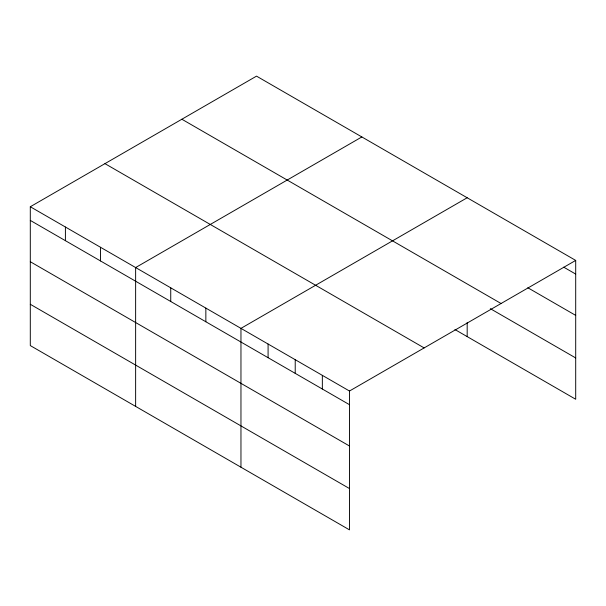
<?xml version="1.0" encoding="UTF-8"?>
<svg xmlns="http://www.w3.org/2000/svg" width="606" height="606" viewBox="0 0 606 606"><rect width="100%" height="100%" fill="white"/><g stroke="black" fill="none" stroke-linecap="round" stroke-linejoin="round"><path stroke-width="0.91" d="M349.48 446.001L349.48 391.022L30.3 206.744L30.3 345.587L349.48 529.864L349.48 446.001L30.3 261.724M454.932 329.535L575.7 399.256L575.7 260.413L256.52 76.136L30.3 206.744M361.85 136.948L135.63 267.557L135.63 406.399M467.181 197.753L240.961 328.361L240.961 467.211M349.48 391.022L575.7 260.413M563.731 267.17L575.7 274.079M527.826 287.752L575.7 315.393M181.868 119.238L501.048 303.508M490.322 308.659L575.7 357.949M104.952 163.643L424.132 347.92M30.3 220.41L349.48 404.687M30.3 304.28L349.48 488.557M467.181 322.521L467.181 336.603M322.347 375.356L322.347 389.029M295.22 359.691L295.22 373.364M268.087 344.026L268.087 357.699M205.851 308.098L205.851 321.763M170.74 287.827L170.74 301.493M100.52 247.286L100.52 260.951M65.41 227.015L65.41 240.68"/></g></svg>
